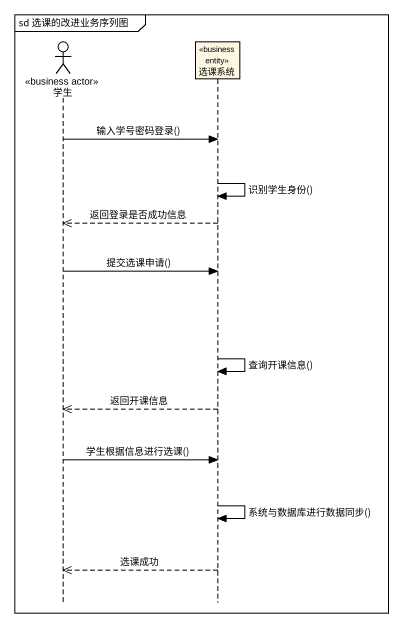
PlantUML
@startuml
mainframe sd 选课的改进业务序列图
hide footbox
actor 学生 <<business actor>>
participant 选课系统 <<business entity>>

学生 -> 选课系统 : 输入学号密码登录()
选课系统 -> 选课系统 : 识别学生身份()
选课系统 -->> 学生 : 返回登录是否成功信息
学生 -> 选课系统 : 提交选课申请()
选课系统 -> 选课系统 : 查询开课信息()
选课系统 -->> 学生 : 返回开课信息
学生 -> 选课系统 : 学生根据信息进行选课()
选课系统 -> 选课系统 : 系统与数据库进行数据同步()
选课系统 -->> 学生 : 选课成功
@enduml
